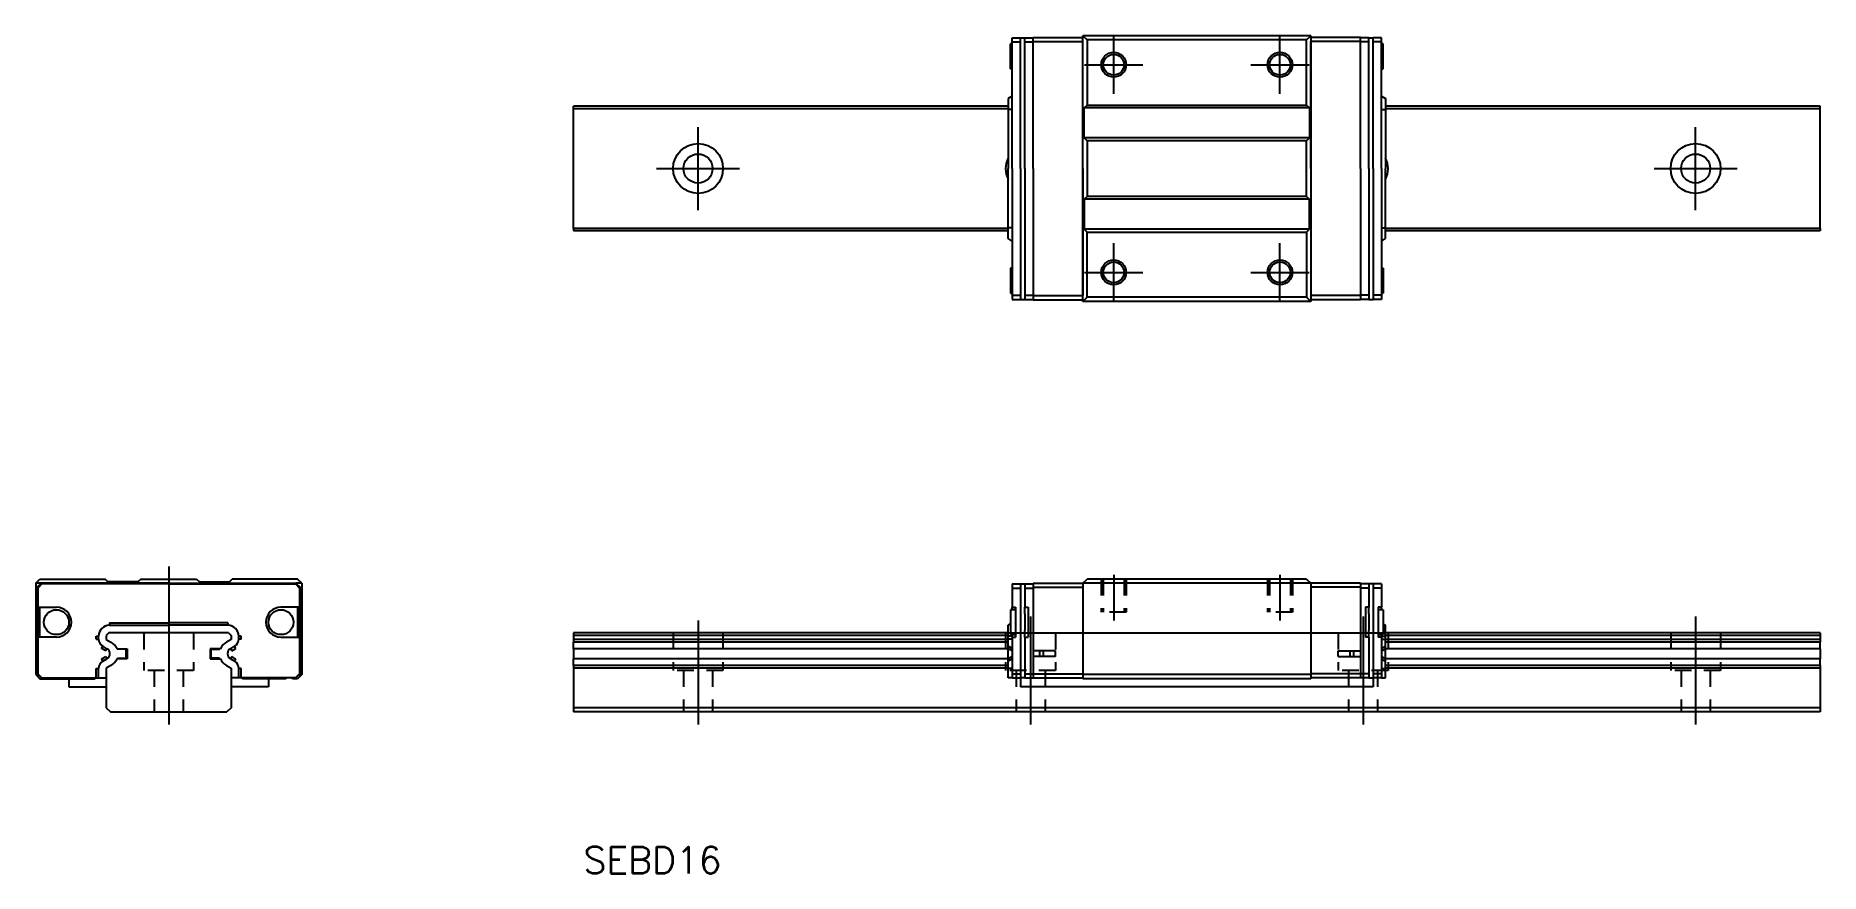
# Model space of a CAD drawing. Extents: x 21 to 235, y 387 to 488.
import ezdxf

# ---------------------------------------------------------------- set-up
doc = ezdxf.new("R2010")
doc.units = 0
doc.linetypes.add('CENTER', pattern=[17.5, 13, -1.5, 1.5, -1.5])
doc.linetypes.add('DASHED', pattern=[3.5, 2, -1.5])
doc.layers.get('0').update_dxf_attribs({"linetype": 'CONTINUOUS'})
doc.layers.add('CENTER', color=1, linetype='CENTER')
doc.styles.get("Standard").update_dxf_attribs({"font": 'txt.shx', "bigfont": '@extfont2.shx'})

msp = doc.modelspace()

# ---------------------------------------------------------------- linework, layer by layer
at = {"color": 7, "linetype": 'CONTINUOUS'}
for p, q in [((138, 487.37), (139, 487.37)), ((138, 486.87), (138, 487.37)), ((139, 486.87), (139, 487.37)), ((139, 487.37), (139.5, 487.37)), ((139.5, 487.37), (140.5, 487.37)), ((139.5, 486.87), (139.5, 487.37)), ((140.5, 487.42), (146.5, 487.42)), ((140.5, 486.92), (140.5, 487.42)), ((146.5, 486.92), (146.5, 487.62)), ((146.5, 487.62), (147, 487.12)), ((173.9, 487.62), (146.5, 487.62)), ((173.4, 487.12), (173.9, 487.62)), ((173.9, 487.62), (173.9, 486.92)), ((179.9, 487.42), (173.9, 487.42)), ((179.9, 486.92), (179.9, 487.42)), ((180.9, 487.37), (179.9, 487.37)), ((180.9, 486.87), (180.9, 487.37)), ((180.9, 487.37), (181.4, 487.37)), ((182.4, 487.37), (181.4, 487.37)), ((181.4, 486.87), (181.4, 487.37)), ((182.4, 486.87), (182.4, 487.37)), ((137.8, 483.62), (137.8, 486.62)), ((138, 486.62), (137.8, 486.62)), ((138, 486.87), (139, 486.87)), ((138, 471.62), (138, 486.87)), ((139, 471.62), (139, 486.87)), ((139.5, 486.87), (140.5, 486.87)), ((139.5, 471.62), (139.5, 486.87)), ((140.5, 486.92), (146.5, 486.92)), ((140.5, 471.62), (140.5, 486.92)), ((146.5, 471.62), (146.5, 486.92)), ((146.5, 471.62), (146.5, 486.92)), ((147, 487.12), (147, 479.27)), ((173.4, 487.12), (147, 487.12)), ((173.4, 479.27), (173.4, 487.12)), ((179.9, 486.92), (173.9, 486.92)), ((173.9, 471.62), (173.9, 486.92)), ((173.9, 486.92), (173.9, 471.62)), ((179.9, 471.62), (179.9, 486.92)), ((180.9, 486.87), (179.9, 486.87)), ((180.9, 471.62), (180.9, 486.87)), ((182.4, 486.87), (181.4, 486.87)), ((181.4, 471.62), (181.4, 486.87)), ((182.4, 471.62), (182.4, 486.87)), ((182.6, 486.62), (182.4, 486.62)), ((182.6, 483.62), (182.6, 486.62)), ((137.8, 483.62), (138, 483.62)), ((182.4, 483.62), (182.6, 483.62)), ((137.5, 479.12), (85.2, 479.12)), ((85.2, 478.82), (85.2, 479.12)), ((85.2, 464.42), (85.2, 478.82)), ((137.5, 478.82), (85.2, 478.82)), ((138, 480.35), (137.5, 480.05)), ((137.5, 480.05), (137.5, 478.75)), ((138, 478.75), (137.5, 478.75)), ((137.5, 478.75), (137.5, 471.62)), ((146.65, 478.92), (147, 479.27)), ((146.65, 475.32), (146.65, 478.92)), ((173.75, 478.92), (146.65, 478.92)), ((147, 479.27), (173.4, 479.27)), ((173.4, 479.27), (173.75, 478.92)), ((173.75, 478.92), (173.75, 475.32)), ((182.4, 480.35), (182.9, 480.05)), ((182.4, 478.75), (182.9, 478.75)), ((182.9, 480.05), (182.9, 478.75)), ((235.2, 479.12), (182.9, 479.12)), ((235.2, 478.82), (182.9, 478.82)), ((182.9, 478.75), (182.9, 471.62)), ((235.2, 478.82), (235.2, 479.12)), ((235.2, 464.42), (235.2, 478.82)), ((147, 474.97), (146.65, 475.32)), ((173.75, 475.32), (146.65, 475.32)), ((147, 474.97), (147, 468.27)), ((173.4, 474.97), (147, 474.97)), ((173.75, 475.32), (173.4, 474.97)), ((173.4, 468.27), (173.4, 474.97)), ((137.5, 464.49), (137.5, 471.62)), ((138, 471.62), (138, 456.37)), ((139, 471.62), (139, 456.37)), ((139.5, 471.62), (139.5, 456.37)), ((140.5, 471.62), (140.5, 456.32)), ((146.5, 471.62), (146.5, 456.32)), ((146.5, 456.32), (146.5, 471.62)), ((173.9, 471.62), (173.9, 456.32)), ((173.9, 471.62), (173.9, 456.32)), ((179.9, 471.62), (179.9, 456.32)), ((180.9, 471.62), (180.9, 456.37)), ((181.4, 471.62), (181.4, 456.37)), ((182.4, 471.62), (182.4, 456.37)), ((182.9, 464.49), (182.9, 471.62)), ((147, 468.27), (146.65, 467.92)), ((173.4, 468.27), (147, 468.27)), ((173.75, 467.92), (173.4, 468.27)), ((146.65, 467.92), (146.65, 464.32)), ((173.75, 467.92), (146.65, 467.92)), ((173.75, 464.32), (173.75, 467.92)), ((85.2, 464.42), (85.2, 464.12)), ((137.5, 464.42), (85.2, 464.42)), ((137.5, 464.12), (85.2, 464.12)), ((137.5, 463.19), (137.5, 464.49)), ((138, 464.49), (137.5, 464.49)), ((146.65, 464.32), (147, 463.97)), ((173.75, 464.32), (146.65, 464.32)), ((147, 456.12), (147, 463.97)), ((147, 463.97), (173.4, 463.97)), ((173.4, 463.97), (173.75, 464.32)), ((173.4, 463.97), (173.4, 456.12)), ((182.4, 464.49), (182.9, 464.49)), ((182.9, 463.19), (182.9, 464.49)), ((235.2, 464.42), (182.9, 464.42)), ((235.2, 464.12), (182.9, 464.12)), ((235.2, 464.42), (235.2, 464.12)), ((138, 462.89), (137.5, 463.19)), ((182.4, 462.89), (182.9, 463.19)), ((137.8, 459.62), (137.8, 456.62)), ((138, 459.62), (137.8, 459.62)), ((182.6, 459.62), (182.4, 459.62)), ((182.6, 459.62), (182.6, 456.62)), ((137.8, 456.62), (138, 456.62)), ((138, 456.37), (138, 455.87)), ((138, 456.37), (139, 456.37)), ((138, 455.87), (139, 455.87)), ((139, 456.37), (139, 455.87)), ((139, 455.87), (139.5, 455.87)), ((139.5, 456.37), (139.5, 455.87)), ((139.5, 456.37), (140.5, 456.37)), ((139.5, 455.87), (140.5, 455.87)), ((140.5, 456.32), (146.5, 456.32)), ((140.5, 456.32), (140.5, 455.82)), ((140.5, 455.82), (146.5, 455.82)), ((146.5, 455.62), (146.5, 456.32)), ((146.5, 455.62), (147, 456.12)), ((173.9, 455.62), (146.5, 455.62)), ((173.4, 456.12), (147, 456.12)), ((173.4, 456.12), (173.9, 455.62)), ((179.9, 456.32), (173.9, 456.32)), ((173.9, 456.32), (173.9, 455.62)), ((179.9, 455.82), (173.9, 455.82)), ((180.9, 456.37), (179.9, 456.37)), ((179.9, 456.32), (179.9, 455.82)), ((180.9, 455.87), (179.9, 455.87)), ((180.9, 456.37), (180.9, 455.87)), ((180.9, 455.87), (181.4, 455.87)), ((182.4, 456.37), (181.4, 456.37)), ((181.4, 456.37), (181.4, 455.87)), ((182.4, 455.87), (181.4, 455.87)), ((182.4, 456.62), (182.6, 456.62)), ((182.4, 456.37), (182.4, 455.87)), ((20.52, 421.7), (21.02, 422.2)), ((21.22, 421.7), (20.52, 421.7)), ((20.52, 421.7), (20.52, 410.7)), ((21.22, 421.7), (20.72, 421.2)), ((20.72, 421.2), (20.72, 413.55)), ((21.27, 421.6), (20.77, 421.1)), ((20.77, 421.1), (20.77, 418.8)), ((21.02, 422.2), (28.87, 422.2)), ((36.52, 421.7), (21.22, 421.7)), ((36.52, 421.6), (21.27, 421.6)), ((29.22, 421.85), (28.87, 422.2)), ((32.82, 421.85), (29.22, 421.85)), ((33.17, 422.2), (32.82, 421.85)), ((33.17, 422.2), (39.87, 422.2)), ((36.52, 421.6), (36.52, 421.7)), ((36.52, 421.7), (51.82, 421.7)), ((36.52, 421.6), (36.52, 421.7)), ((36.52, 421.6), (51.77, 421.6)), ((39.87, 422.2), (40.22, 421.85)), ((40.22, 421.85), (43.82, 421.85)), ((43.82, 421.85), (44.17, 422.2)), ((52.02, 422.2), (44.17, 422.2)), ((51.77, 421.6), (52.27, 421.1)), ((51.82, 421.7), (52.32, 421.2)), ((52.52, 421.7), (51.82, 421.7)), ((52.52, 421.7), (52.02, 422.2)), ((52.27, 421.1), (52.27, 418.8)), ((52.32, 421.2), (52.32, 413.55)), ((52.52, 421.7), (52.52, 410.7)), ((138, 421.6), (139, 421.6)), ((138, 421.6), (138, 421.1)), ((138, 421.1), (138, 418.8)), ((138, 421.1), (139, 421.1)), ((139, 421.6), (139, 421.1)), ((139, 421.6), (139.5, 421.6)), ((139, 421.1), (139, 410.8)), ((139.5, 421.6), (140.5, 421.6)), ((139.5, 421.6), (139.5, 421.1)), ((139.5, 421.1), (139.5, 418.8)), ((139.5, 421.1), (140.5, 421.1)), ((140.5, 421.7), (146.5, 421.7)), ((140.5, 421.7), (140.5, 421.2)), ((140.5, 421.2), (146.5, 421.2)), ((140.5, 421.2), (140.5, 413.55)), ((146.5, 421.7), (147, 422.2)), ((173.9, 421.7), (146.5, 421.7)), ((146.5, 421.7), (146.5, 410.7)), ((173.4, 422.2), (147, 422.2)), ((173.4, 422.2), (173.9, 421.7)), ((179.9, 421.7), (173.9, 421.7)), ((173.9, 421.7), (173.9, 410.7)), ((179.9, 421.2), (173.9, 421.2)), ((179.9, 421.7), (179.9, 421.2)), ((180.9, 421.6), (179.9, 421.6)), ((179.9, 421.2), (179.9, 413.55)), ((180.9, 421.1), (179.9, 421.1)), ((180.9, 421.6), (180.9, 421.1)), ((181.4, 421.6), (180.9, 421.6)), ((180.9, 421.1), (180.9, 418.8)), ((182.4, 421.6), (181.4, 421.6)), ((181.4, 421.6), (181.4, 421.1)), ((182.4, 421.1), (181.4, 421.1)), ((181.4, 421.1), (181.4, 410.8)), ((182.4, 421.6), (182.4, 421.1)), ((182.4, 421.1), (182.4, 418.8)), ((20.77, 418.8), (23.02, 418.8)), ((20.77, 418.8), (20.77, 415.2)), ((20.97, 418.8), (20.97, 415.2)), ((20.97, 415.2), (20.97, 418.8)), ((52.27, 418.8), (50.02, 418.8)), ((52.07, 418.8), (52.07, 415.2)), ((52.07, 415.2), (52.07, 418.8)), ((52.27, 418.8), (52.27, 415.2)), ((138, 418.8), (138.4, 418.8)), ((138, 418.5), (138, 418.8)), ((138.4, 418.8), (138.4, 415.2)), ((139.5, 418.8), (139.9, 418.8)), ((139.5, 418), (139.5, 418.8)), ((139.9, 418.8), (139.9, 415.2)), ((180.5, 418.8), (180.5, 415.2)), ((180.9, 418.8), (180.5, 418.8)), ((180.9, 418), (180.9, 418.8)), ((182, 418.8), (182, 415.2)), ((182.4, 418.8), (182, 418.8)), ((182.4, 418.5), (182.4, 418.8)), ((29.39, 416.93), (29.39, 416.63)), ((29.39, 416.93), (36.52, 416.93)), ((29.39, 416.63), (36.52, 416.63)), ((43.65, 416.93), (36.52, 416.93)), ((43.65, 416.63), (36.52, 416.63)), ((43.65, 416.93), (43.65, 416.63)), ((137.8, 416.81), (137.5, 416.63)), ((137.5, 415.33), (137.5, 416.63)), ((137.8, 418.5), (137.8, 415.5)), ((138.4, 418.5), (137.8, 418.5)), ((139.5, 418), (139.5, 416)), ((180.9, 418), (180.9, 416)), ((182.6, 418.5), (182, 418.5)), ((182.6, 418.5), (182.6, 415.5)), ((182.6, 416.81), (182.9, 416.63)), ((182.9, 415.33), (182.9, 416.63)), ((23.02, 415.2), (20.77, 415.2)), ((20.77, 415.2), (20.77, 410.8)), ((27.79, 415.33), (28.09, 415.33)), ((27.79, 414.97), (27.79, 415.33)), ((27.79, 414.97), (28.09, 414.97)), ((28.09, 414.97), (28.09, 415.33)), ((29.32, 415.7), (29.02, 415.4)), ((29.02, 415.4), (29.02, 414.93)), ((29.02, 414.93), (29.58, 414.6)), ((43.72, 415.7), (29.32, 415.7)), ((44.02, 414.93), (43.46, 414.6)), ((43.72, 415.7), (44.02, 415.4)), ((44.02, 415.4), (44.02, 414.93)), ((44.95, 414.97), (44.95, 415.33)), ((45.25, 415.33), (44.95, 415.33)), ((45.25, 414.97), (44.95, 414.97)), ((45.25, 414.97), (45.25, 415.33)), ((50.02, 415.2), (52.27, 415.2)), ((52.27, 415.2), (52.27, 410.8)), ((85.2, 415.7), (85.2, 415.4)), ((137.5, 415.7), (85.2, 415.7)), ((137.5, 415.4), (85.2, 415.4)), ((85.2, 415.4), (85.2, 414.93)), ((137.5, 414.93), (85.2, 414.93)), ((85.2, 414.93), (85.2, 414.6)), ((137.5, 414.6), (85.2, 414.6)), ((85.2, 413.8), (85.2, 414.6)), ((137.5, 415.7), (182.9, 415.7)), ((138, 415.33), (137.5, 415.33)), ((137.5, 414.97), (137.5, 415.33)), ((137.5, 414.1), (137.5, 414.97)), ((138, 414.97), (137.5, 414.97)), ((137.8, 415.5), (138.4, 415.5)), ((138, 415.2), (138, 415.5)), ((138, 415.2), (138, 410.8)), ((138, 415.2), (138.4, 415.2)), ((139.5, 415.2), (139.5, 416)), ((139.5, 415.2), (139.5, 410.8)), ((139.5, 415.2), (139.9, 415.2)), ((180.9, 415.2), (180.5, 415.2)), ((180.9, 415.2), (180.9, 416)), ((180.9, 415.2), (180.9, 410.8)), ((182, 415.5), (182.6, 415.5)), ((182.4, 415.2), (182, 415.2)), ((182.4, 415.2), (182.4, 415.5)), ((182.4, 415.33), (182.9, 415.33)), ((182.4, 415.2), (182.4, 410.8)), ((182.4, 414.97), (182.9, 414.97)), ((235.2, 415.7), (182.9, 415.7)), ((235.2, 415.4), (182.9, 415.4)), ((182.9, 414.97), (182.9, 415.33)), ((182.9, 414.1), (182.9, 414.97)), ((235.2, 414.93), (182.9, 414.93)), ((235.2, 414.6), (182.9, 414.6)), ((235.2, 415.7), (235.2, 415.4)), ((235.2, 415.4), (235.2, 414.93)), ((235.2, 414.93), (235.2, 414.6)), ((235.2, 413.8), (235.2, 414.6)), ((20.72, 413.55), (20.77, 413.55)), ((20.72, 412.85), (20.72, 413.55)), ((20.72, 412.85), (20.72, 410.8)), ((20.72, 412.85), (20.77, 412.85)), ((28.44, 413.84), (28.59, 414.1)), ((28.95, 413.55), (28.44, 413.84)), ((28.44, 412.56), (28.95, 412.86)), ((28.44, 412.56), (28.59, 412.3)), ((29.1, 413.81), (28.59, 414.1)), ((28.59, 412.3), (29.1, 412.6)), ((28.95, 413.55), (29.1, 413.81)), ((28.95, 412.86), (29.1, 412.6)), ((30.31, 413.8), (31.52, 413.8)), ((31.52, 412.6), (30.31, 412.6)), ((30.4, 413.75), (30.38, 413.8)), ((30.38, 412.6), (30.4, 412.65)), ((31.32, 413.75), (30.4, 413.75)), ((30.4, 412.65), (31.32, 412.65)), ((31.42, 412.75), (31.42, 413.65)), ((31.52, 413.8), (31.52, 412.6)), ((42.74, 413.8), (41.52, 413.8)), ((41.52, 413.8), (41.52, 412.6)), ((41.52, 412.6), (42.74, 412.6)), ((41.62, 412.75), (41.62, 413.65)), ((41.72, 413.75), (42.64, 413.75)), ((42.64, 412.65), (41.72, 412.65)), ((42.64, 413.75), (42.66, 413.8)), ((42.66, 412.6), (42.64, 412.65)), ((43.95, 413.81), (44.45, 414.1)), ((44.1, 413.55), (43.95, 413.81)), ((44.1, 412.86), (43.95, 412.6)), ((44.45, 412.3), (43.95, 412.6)), ((44.1, 413.55), (44.6, 413.84)), ((44.6, 412.56), (44.1, 412.86)), ((44.6, 413.84), (44.45, 414.1)), ((44.6, 412.56), (44.45, 412.3)), ((52.32, 413.55), (52.27, 413.55)), ((52.32, 412.85), (52.27, 412.85)), ((52.32, 412.85), (52.32, 413.55)), ((52.32, 412.85), (52.32, 410.8)), ((137.5, 413.8), (85.2, 413.8)), ((85.2, 413.8), (85.2, 412.6)), ((137.5, 412.6), (85.2, 412.6)), ((85.2, 411.8), (85.2, 412.6)), ((138, 413.84), (137.5, 414.1)), ((137.5, 413.81), (137.5, 414.1)), ((138, 413.55), (137.5, 413.81)), ((137.5, 412.6), (137.5, 413.81)), ((138, 412.86), (137.5, 412.6)), ((137.5, 412.3), (137.5, 412.6)), ((138, 412.56), (137.5, 412.3)), ((137.5, 411.44), (137.5, 412.3)), ((140.5, 413.55), (140.5, 412.85)), ((143.2, 413.55), (140.5, 413.55)), ((140.5, 412.85), (140.5, 410.8)), ((143.2, 412.85), (140.5, 412.85)), ((141.3, 412.85), (141.3, 413.55)), ((141.76, 412.85), (141.76, 413.55)), ((143.2, 412.85), (143.2, 413.55)), ((177.2, 413.55), (179.9, 413.55)), ((177.2, 412.85), (177.2, 413.55)), ((177.2, 412.85), (179.9, 412.85)), ((178.64, 412.85), (178.64, 413.55)), ((179.1, 412.85), (179.1, 413.55)), ((179.9, 413.55), (179.9, 412.85)), ((179.9, 412.85), (179.9, 410.8)), ((182.4, 413.84), (182.9, 414.1)), ((182.4, 413.55), (182.9, 413.81)), ((182.4, 412.86), (182.9, 412.6)), ((182.4, 412.56), (182.9, 412.3)), ((182.9, 413.81), (182.9, 414.1)), ((182.9, 412.6), (182.9, 413.81)), ((235.2, 413.8), (182.9, 413.8)), ((182.9, 412.3), (182.9, 412.6)), ((235.2, 412.6), (182.9, 412.6)), ((182.9, 411.44), (182.9, 412.3)), ((235.2, 413.8), (235.2, 412.6)), ((235.2, 411.8), (235.2, 412.6)), ((20.52, 410.7), (21.02, 410.2)), ((20.72, 410.8), (21.22, 410.3)), ((20.77, 410.8), (21.27, 410.3)), ((21.02, 410.2), (27.55, 410.2)), ((21.22, 410.3), (21.27, 410.3)), ((21.27, 410.3), (27.79, 410.3)), ((24.52, 410.2), (24.52, 409.2)), ((27.55, 410.2), (27.77, 410.3)), ((27.79, 410.3), (27.79, 411.44)), ((27.79, 411.44), (28.09, 411.44)), ((27.79, 410.3), (28.09, 410.3)), ((28.09, 410.3), (28.09, 411.44)), ((28.09, 410.3), (29.02, 410.3)), ((29.58, 411.8), (29.02, 411.48)), ((29.02, 411.48), (29.02, 406.7)), ((43.46, 411.8), (44.02, 411.48)), ((44.02, 411.48), (44.02, 406.7)), ((44.95, 410.3), (44.02, 410.3)), ((44.95, 410.3), (44.95, 411.44)), ((45.25, 411.44), (44.95, 411.44)), ((45.25, 410.3), (44.95, 410.3)), ((45.25, 410.3), (45.25, 411.44)), ((51.77, 410.3), (45.25, 410.3)), ((45.5, 410.2), (45.28, 410.3)), ((50.62, 410.2), (45.5, 410.2)), ((48.52, 410.2), (48.52, 409.2)), ((52.02, 410.2), (51.42, 410.2)), ((52.27, 410.8), (51.77, 410.3)), ((51.82, 410.3), (51.77, 410.3)), ((52.32, 410.8), (51.82, 410.3)), ((52.52, 410.7), (52.02, 410.2)), ((85.2, 411.8), (85.2, 411.48)), ((137.5, 411.8), (85.2, 411.8)), ((137.5, 411.48), (85.2, 411.48)), ((85.2, 411.48), (85.2, 406.7)), ((138, 411.44), (137.5, 411.44)), ((137.5, 410.3), (137.5, 411.44)), ((138, 410.3), (137.5, 410.3)), ((138, 410.8), (139, 410.8)), ((138, 410.8), (138, 410.3)), ((138, 410.3), (139, 410.3)), ((139, 410.8), (139, 410.3)), ((139.5, 410.3), (139, 410.3)), ((139, 410.3), (139, 409.2)), ((139.5, 410.8), (140.5, 410.8)), ((139.5, 410.8), (139.5, 410.3)), ((139.5, 410.3), (140.5, 410.3)), ((140.5, 410.8), (146.5, 410.8)), ((140.5, 410.8), (140.5, 410.3)), ((140.5, 410.3), (146.5, 410.3)), ((173.9, 410.7), (146.5, 410.7)), ((146.5, 410.7), (146.5, 410.2)), ((173.9, 410.2), (146.5, 410.2)), ((179.9, 410.8), (173.9, 410.8)), ((173.9, 410.7), (173.9, 410.2)), ((179.9, 410.3), (173.9, 410.3)), ((180.9, 410.8), (179.9, 410.8)), ((179.9, 410.8), (179.9, 410.3)), ((180.9, 410.3), (179.9, 410.3)), ((180.9, 410.8), (180.9, 410.3)), ((180.9, 410.3), (181.4, 410.3)), ((182.4, 410.8), (181.4, 410.8)), ((181.4, 410.8), (181.4, 410.3)), ((182.4, 410.3), (181.4, 410.3)), ((181.4, 410.3), (181.4, 409.2)), ((182.4, 411.44), (182.9, 411.44)), ((182.4, 410.8), (182.4, 410.3)), ((182.4, 410.3), (182.9, 410.3)), ((235.2, 411.8), (182.9, 411.8)), ((235.2, 411.48), (182.9, 411.48)), ((182.9, 410.3), (182.9, 411.44)), ((235.2, 411.8), (235.2, 411.48)), ((235.2, 411.48), (235.2, 406.7)), ((24.52, 409.2), (29.02, 409.2)), ((48.52, 409.2), (44.02, 409.2)), ((181.4, 409.2), (139, 409.2)), ((29.02, 406.7), (29.52, 406.2)), ((29.52, 406.2), (43.52, 406.2)), ((44.02, 406.7), (43.52, 406.2)), ((235.2, 406.7), (85.2, 406.7)), ((85.2, 406.7), (85.2, 406.2)), ((235.2, 406.2), (85.2, 406.2)), ((235.2, 406.7), (235.2, 406.2))]:
    msp.add_line(p, q, dxfattribs=at)
at = {"color": 3, "linetype": 'DASHED'}
for p, q in [((148.7, 422.2), (148.7, 418.2)), ((148.95, 422.2), (148.95, 418.2)), ((151.45, 422.2), (151.45, 418.2)), ((151.7, 422.2), (151.7, 418.2)), ((168.7, 422.2), (168.7, 418.2)), ((168.95, 422.2), (168.95, 418.2)), ((171.45, 422.2), (171.45, 418.2)), ((171.7, 422.2), (171.7, 418.2)), ((151.7, 418.2), (148.7, 418.2)), ((171.7, 418.2), (168.7, 418.2)), ((33.52, 415.7), (33.52, 411.2)), ((39.52, 415.7), (39.52, 411.2)), ((97.2, 415.7), (97.2, 411.2)), ((103.2, 415.7), (103.2, 411.2)), ((137.2, 415.7), (137.2, 411.2)), ((143.2, 415.7), (143.2, 411.2)), ((177.2, 415.7), (177.2, 411.2)), ((183.2, 415.7), (183.2, 411.2)), ((217.2, 415.7), (217.2, 411.2)), ((223.2, 415.7), (223.2, 411.2)), ((39.52, 411.2), (33.52, 411.2)), ((34.77, 411.2), (34.77, 406.2)), ((38.27, 411.2), (38.27, 406.2)), ((103.2, 411.2), (97.2, 411.2)), ((98.45, 411.2), (98.45, 406.2)), ((101.95, 411.2), (101.95, 406.2)), ((143.2, 411.2), (137.2, 411.2)), ((138.45, 411.2), (138.45, 406.2)), ((141.95, 411.2), (141.95, 406.2)), ((183.2, 411.2), (177.2, 411.2)), ((178.45, 411.2), (178.45, 406.2)), ((181.95, 411.2), (181.95, 406.2)), ((223.2, 411.2), (217.2, 411.2)), ((218.45, 411.2), (218.45, 406.2)), ((221.95, 411.2), (221.95, 406.2))]:
    msp.add_line(p, q, dxfattribs=at)
at = {"color": 3, "linetype": 'CONTINUOUS'}
for centre in [(150.2, 484.12), (170.2, 484.12), (150.2, 459.12), (170.2, 459.12)]:
    msp.add_circle(centre, 1.5, dxfattribs=at)
at = {"color": 7, "linetype": 'CONTINUOUS'}
for centre, radius in [((150.2, 484.12), 1.25), ((170.2, 484.12), 1.25), ((100.2, 471.62), 3), ((220.2, 471.62), 3), ((100.2, 471.62), 1.75), ((220.2, 471.62), 1.75), ((150.2, 459.12), 1.25), ((170.2, 459.12), 1.25), ((23.02, 417), 1.5), ((50.02, 417), 1.5)]:
    msp.add_circle(centre, radius, dxfattribs=at)
for centre, radius, start, end in [((140.2, 471.62), 3, 154.1971, 205.8029), ((180.2, 471.62), 3, 334.1971, 25.8029), ((23.02, 417), 1.8, 270, 90), ((50.02, 417), 1.8, 90, 270), ((29.39, 415.33), 1.3, 90, 180), ((43.65, 415.33), 1.3, 0, 90), ((29.09, 414.97), 1, 180, 240), ((28.71, 413.09), 1.75, 24.1151, 60), ((44.34, 413.09), 1.75, 120, 155.8849), ((43.95, 414.97), 1, 300, 0), ((29.09, 411.44), 1, 120, 180), ((28.75, 413.2), 0.7, 300, 60), ((28.71, 413.32), 1.75, 300, 335.8849), ((31.32, 413.65), 0.1, 0, 90), ((31.32, 412.75), 0.1, 270, 0), ((41.72, 413.65), 0.1, 90, 180), ((41.72, 412.75), 0.1, 180, 270), ((44.34, 413.32), 1.75, 204.1151, 240), ((44.3, 413.2), 0.7, 120, 240), ((43.95, 411.44), 1, 0, 60), ((51.02, 409.9), 0.5, 126.8699, 143.1301), ((51.02, 409.9), 0.5, 36.8699, 53.1301)]:
    msp.add_arc(centre, radius, start, end, dxfattribs=at)
at = {"layer": 'CENTER', "color": 1, "linetype": 'CENTER'}
for p, q in [((150.2, 480.62), (150.2, 487.62)), ((170.2, 480.62), (170.2, 487.62)), ((146.7, 484.12), (153.7, 484.12)), ((166.7, 484.12), (173.7, 484.12)), ((100.2, 466.62), (100.2, 476.62)), ((220.2, 466.62), (220.2, 476.62)), ((95.2, 471.62), (105.2, 471.62)), ((215.2, 471.62), (225.2, 471.62)), ((150.2, 455.62), (150.2, 462.62)), ((170.2, 455.62), (170.2, 462.62)), ((146.7, 459.12), (153.7, 459.12)), ((166.7, 459.12), (173.7, 459.12)), ((36.52, 423.7), (36.52, 404.7)), ((150.2, 422.7), (150.2, 417.2)), ((170.2, 422.7), (170.2, 417.2)), ((36.52, 417.7), (36.52, 404.7)), ((100.2, 417.2), (100.2, 404.7)), ((140.2, 417.7), (140.2, 404.7)), ((180.2, 417.7), (180.2, 404.7)), ((220.2, 417.7), (220.2, 404.7))]:
    msp.add_line(p, q, dxfattribs=at)
for centre in [(150.2, 484.12), (170.2, 484.12), (150.2, 459.12), (170.2, 459.12)]:
    msp.add_circle(centre, 0.000503, dxfattribs=at)

# ---------------------------------------------------------------- texts
at = {"color": 7, "linetype": 'CONTINUOUS'}
msp.add_text('SEBD16', height=3.2, dxfattribs=at).set_placement((86.42, 386.76))

doc.saveas('drawing.dxf')
